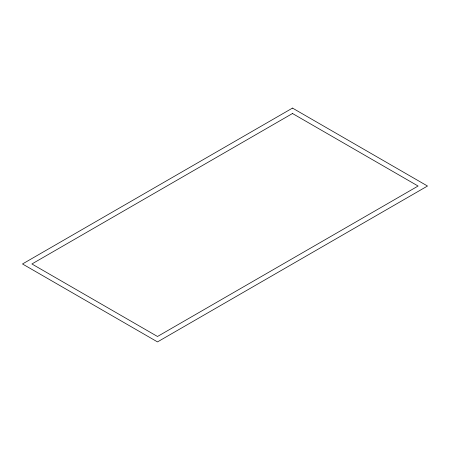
<?xml version="1.0" encoding="UTF-8"?>
<svg xmlns="http://www.w3.org/2000/svg" width="450" height="450" viewBox="0 0 450 450"><rect width="100%" height="100%" fill="white"/><g stroke="black" fill="none" stroke-linecap="round" stroke-linejoin="round"><path stroke-width="0.67" d="M292.5 108.09L22.5 263.97L157.5 341.91L427.5 186.03L292.5 108.09M292.5 113.513L31.894 263.97L157.5 336.488L418.106 186.03L292.5 113.513"/></g></svg>
